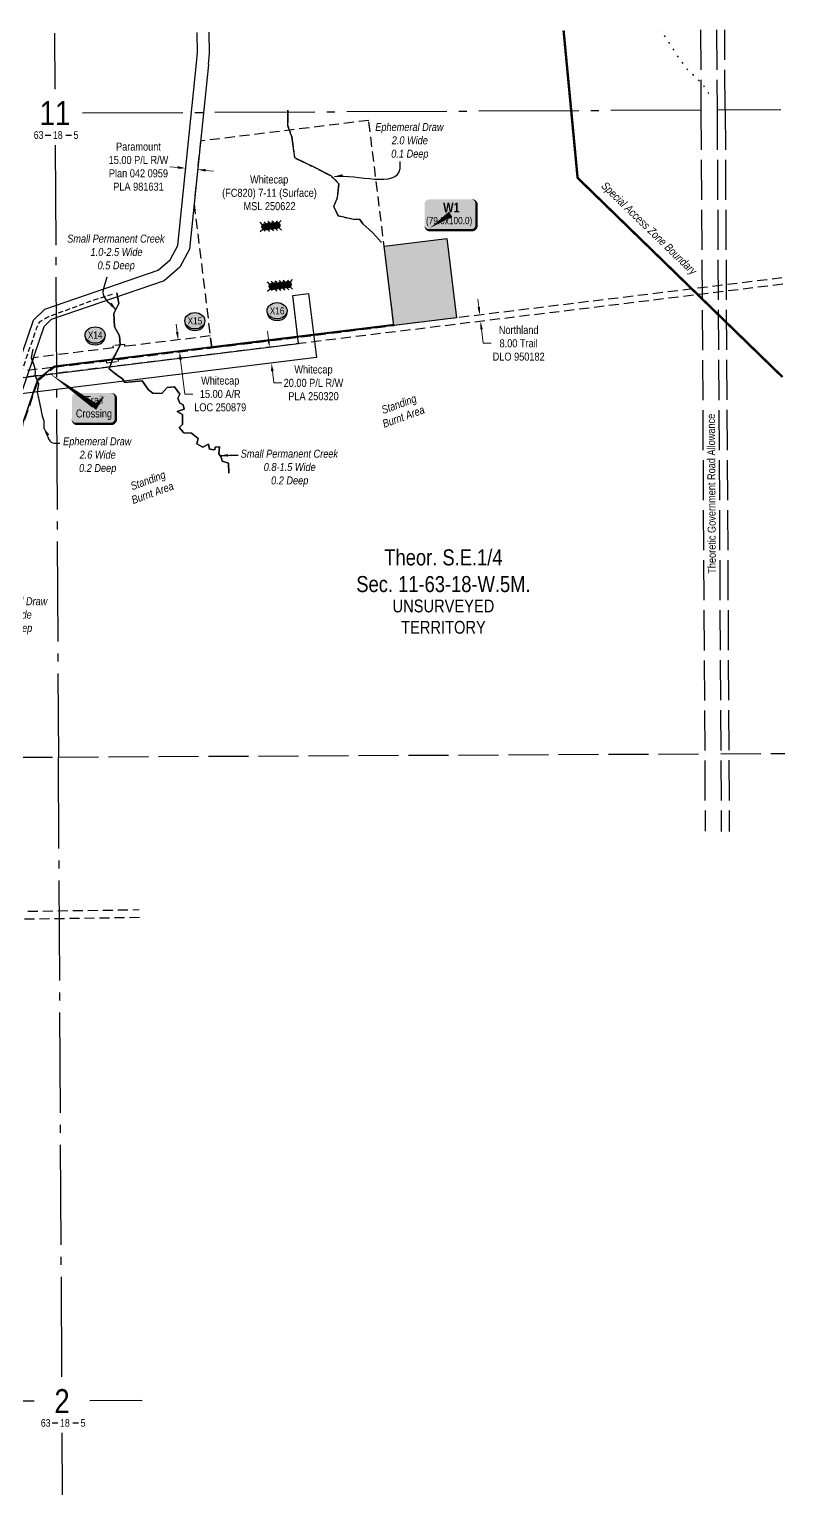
# Model space of a CAD drawing. Extents: x 521110 to 526221, y 6030392 to 6032896.
# Drawn here: x 525277 to 526221, y 6030392 to 6032222 of the extents above; entities that cross this region are included whole.
import ezdxf
from ezdxf.enums import TextEntityAlignment as Align

# ---------------------------------------------------------------- set-up
doc = ezdxf.new("R2010")
doc.units = 0
doc.header["$LTSCALE"] = 5
doc.header["$PDSIZE"] = 0.5
for name, pattern in [('DASHDOT2', [12.7, 6.35, -3.175, 0, -3.175]), ('foc-ACCESSROAD', [3.75, 2.5, -1.25]), ('foc-QUARTERLINE', [33, 25, -3, 2, -3]), ('foc-TOPO-ephemeral', [6.25, 3.125, -0.625, 0.625, -0.625, 0.625, -0.625]), ('foc-UNSURVEYED', [12.5, 10, -2.5]), ('foc-WHEELTRACKS', [2, 0.4, -1.6]), ('UG_PIPE', [1.875, 1.25, -0.625])]:
    doc.linetypes.add(name, pattern=pattern)
doc.layers.get('Defpoints').update_dxf_attribs({"color": 9})
for name, color, linetype in [('10', 1, 'Continuous'), ('9', 3, 'Continuous'), ('AS-PIPE-UG', 44, 'UG_PIPE'), ('AS-WILDLIFE', 131, 'DASHDOT2'), ('C-AR', 13, 'foc-ACCESSROAD'), ('C-RW', 13, 'Continuous'), ('C-SYMBOL', 7, 'Continuous'), ('C-WS', 13, 'foc-ACCESSROAD'), ('CG-NOTES', 7, 'Continuous'), ('F-AR', 190, 'foc-ACCESSROAD'), ('F-RW', 190, 'Continuous'), ('L-MON', 1, 'Continuous'), ('L-QSEC', 8, 'foc-QUARTERLINE'), ('L-ROAD-T', 7, 'Continuous'), ('L-SECLBL', 7, 'Continuous'), ('L-SECQ', 8, 'foc-QUARTERLINE'), ('L-UNS-T', 3, 'Continuous'), ('L-USEC', 7, 'foc-UNSURVEYED'), ('P-CROSSINGS', 250, 'Continuous'), ('P-PROPOSED', 10, 'Continuous'), ('P-TEMP-BLOCKS', 250, 'Continuous'), ('P-TEMP-H', 41, 'Continuous'), ('P-TEMP_LOG DECK', 46, 'Continuous'), ('T-DRAW', 143, 'foc-TOPO-ephemeral'), ('T-SLOPE', 48, 'Continuous'), ('T-WATER', 160, 'Continuous'), ('T-WATER-P3', 160, 'foc-WHEELTRACKS'), ('T-WATER-T', 170, 'Continuous')]:
    doc.layers.add(name, color=color, linetype=linetype)
for name, color, linetype, lineweight in [('C-AR-T', 13, 'Continuous', 9), ('C-RW-T', 13, 'Continuous', 9), ('C-WS-T', 13, 'Continuous', 9), ('F-AR-T', 190, 'Continuous', 9), ('F-RW-T', 190, 'Continuous', 9), ('T-TEXT', 48, 'Continuous', 18)]:
    doc.layers.add(name, color=color, linetype=linetype, lineweight=lineweight)
doc.styles.add('175L', font='ARIALN.TTF', dxfattribs={"height": 20})
doc.styles.add('80', font='ARIALN.TTF', dxfattribs={"height": 10})
doc.styles.add('80CG', font='ARIALN.TTF', dxfattribs={"height": 10})
doc.styles.add('80L', font='ARIALN.TTF', dxfattribs={"height": 10})
doc.styles.add('80LS', font='ARIALNI.TTF', dxfattribs={"height": 10})
doc.styles.add('BOLD', font='ARIALNB.TTF')
doc.styles.add('Crossing', font='ARIALN.TTF', dxfattribs={"height": 10})
doc.styles.add('foc-LtypeFont', font='ARIALN.TTF', dxfattribs={"height": 7.35})
doc.styles.add('SIMPLEX', font='ARIALN.TTF')
doc.linetypes.add('foc-TOPO-flowdirection-NOLINE', pattern='A,0,[">",foc-LtypeFont,S=0.3,R=0,X=0,Y=-0.945],-20,[">",foc-LtypeFont,S=0.3,R=0,X=0,Y=-0.945],0', length=20)
doc.dimstyles.new('Compass 5 000', dxfattribs={"dimscale": 5, "dimtxt": 9, "dimasz": 2, "dimexe": 0.2, "dimexo": 0.0625, "dimgap": 0.5, "dimtad": 0, "dimtih": 1, "dimtoh": 1, "dimzin": 0, "dimdsep": 46, "dimtxsty": '80CG', "dimcen": 0.1, "dimse1": 1, "dimse2": 1, "dimclrd": 256, "dimclrt": 256, "dimaunit": 1, "dimadec": 4, "dimazin": 0, "dimtfac": 0.06, "dimtofl": 0, "dimtmove": 0, "dimatfit": 1, "dimfxl": 0.2, "dimtolj": 1, "dimtzin": 0, "dimlwd": -1, "dimarcsym": 0})

# ---------------------------------------------------------------- blocks, each defined once
blk = doc.blocks.new('L-SECLBL')
at = {"layer": '9', "color": 7}
for p, q in [((-5.1, -27.8), (-12.3, -27.8)), ((20.7, -27.8), (13.5, -27.8))]:
    blk.add_line(p, q, dxfattribs=at)
at = {"layer": '10', "color": 2, "style": 'SIMPLEX'}
blk.add_attdef('SEC', text='', height=30, dxfattribs=at).set_placement((0, 0), align=Align.MIDDLE)
at = {"layer": '10', "color": 5, "style": '80L'}
blk.add_attdef('TWP', text='', height=9.5, dxfattribs=at).set_placement((-14.4, -27.4), align=Align.MIDDLE_RIGHT)
blk.add_attdef('RGE', text='', height=9.5, dxfattribs=at).set_placement((3.6, -27.4), align=Align.MIDDLE_CENTER)
blk.add_attdef('MER', text='', height=9.5, dxfattribs=at).set_placement((23.2, -27.4), align=Align.MIDDLE_LEFT)
blk = doc.blocks.new('*D450')
at = {"layer": 'Defpoints', "color": 0, "transparency": 16777216}
for p in [(525855.4, 6031866.7), (525840.5, 6031856.9), (525856.3, 6031858.8)]:
    blk.add_point(p, dxfattribs=at)
at = {"layer": 'F-AR-T', "transparency": 16777216}
for p, q in [((525838.3, 6031874.7), (525837.1, 6031884.6)), ((525841.7, 6031846.9), (525843.8, 6031829.4)), ((525843.8, 6031829.4), (525853.8, 6031829.4))]:
    blk.add_line(p, q, dxfattribs=at)
for points in [[(525839.9, 6031874.9), (525836.6, 6031874.5), (525839.5, 6031864.8)], [(525843.3, 6031847.1), (525840, 6031846.7), (525840.5, 6031856.9)]]:
    blk.add_solid(points, dxfattribs=at)
at = {"layer": 'F-AR-T', "transparency": 16777216, "insert": (525888.1, 6031829.4), "char_height": 10, "attachment_point": 5, "style": '80CG'}
blk.add_mtext('\\A1;Northland\\P8.00 Trail\\PDLO 950182', dxfattribs=at)
blk = doc.blocks.new('*D455')
at = {"layer": 'Defpoints', "color": 0, "transparency": 16777216}
for p in [(525473.7, 6032064.7), (525488.6, 6032063.2), (525472, 6032048)]:
    blk.add_point(p, dxfattribs=at)
at = {"layer": 'F-RW-T', "transparency": 16777216}
for p, q in [((525462, 6032049), (525452.1, 6032050)), ((525496.8, 6032045.4), (525506.8, 6032044.4))]:
    blk.add_line(p, q, dxfattribs=at)
for points in [[(525462.2, 6032050.7), (525461.8, 6032047.3), (525472, 6032048)], [(525497, 6032047.1), (525496.6, 6032043.8), (525486.9, 6032046.4)]]:
    blk.add_solid(points, dxfattribs=at)
at = {"layer": 'F-RW-T', "transparency": 16777216, "insert": (525413, 6032050), "char_height": 10, "attachment_point": 5, "style": '80CG'}
blk.add_mtext('\\A1;Paramount\\P15.00 P/L R/W\\PPlan 042 0959\\PPLA 981631', dxfattribs=at)
blk = doc.blocks.new('*D457')
at = {"layer": 'C-RW-T', "transparency": 16777216}
for p, q in [((525575.5, 6031834.4), (525574.3, 6031844.4)), ((525580.4, 6031794.7), (525582.2, 6031780)), ((525582.2, 6031780), (525592.2, 6031780))]:
    blk.add_line(p, q, dxfattribs=at)
for points in [[(525577.1, 6031834.6), (525573.8, 6031834.2), (525576.7, 6031824.5)], [(525582, 6031795), (525578.7, 6031794.5), (525579.1, 6031804.7)]]:
    blk.add_solid(points, dxfattribs=at)
at = {"layer": 'Defpoints', "color": 0, "transparency": 16777216}
for p in [(525576.7, 6031824.5), (525536.7, 6031819.6), (525539.2, 6031799.8)]:
    blk.add_point(p, dxfattribs=at)
at = {"layer": 'C-RW-T', "transparency": 16777216, "insert": (525631.7, 6031780), "char_height": 10, "attachment_point": 5, "style": '80CG'}
blk.add_mtext('\\A1;Whitecap\\P20.00 P/L R/W\\PPLA 250320', dxfattribs=at)
blk = doc.blocks.new('*D465')
at = {"layer": 'C-AR-T', "transparency": 16777216}
for p, q in [((525461.4, 6031843.6), (525460.2, 6031853.5)), ((525465.6, 6031808.9), (525466.9, 6031798.9)), ((525470.9, 6031766.1), (525466.9, 6031798.9)), ((525480.9, 6031766.1), (525470.9, 6031766.1))]:
    blk.add_line(p, q, dxfattribs=at)
for points in [[(525463, 6031843.8), (525459.7, 6031843.4), (525462.6, 6031833.7)], [(525467.3, 6031809.1), (525464, 6031808.7), (525464.4, 6031818.8)]]:
    blk.add_solid(points, dxfattribs=at)
at = {"layer": 'Defpoints', "color": 0, "transparency": 16777216}
for p in [(525462.2, 6031833.6), (525464.1, 6031818.8), (525464.4, 6031818.8)]:
    blk.add_point(p, dxfattribs=at)
at = {"layer": 'C-AR-T', "transparency": 16777216, "insert": (525515.2, 6031766.1), "char_height": 10, "attachment_point": 5, "style": '80CG'}
blk.add_mtext('\\A1;Whitecap\\P15.00 A/R\\PLOC 250879', dxfattribs=at)
blk = doc.blocks.new('*U466')
at = {"true_color": 0xff8aff}
h = blk.add_hatch(color=211, dxfattribs=at)
edge = h.paths.add_edge_path()
edge.add_line((-26.5, -20), (26.5, -20))
edge.add_arc((26.5, -14), 6, 270, 360)
edge.add_line((32.5, -14), (32.5, 12.5))
edge.add_arc((26.5, 12.5), 6, 0, 90)
edge.add_line((26.5, 18.5), (-26.5, 18.5))
edge.add_arc((-26.5, 12.5), 6, 90, 180)
edge.add_line((-32.5, 12.5), (-32.5, -14))
edge.add_arc((-26.5, -14), 6, 180, 270)
at = {"color": 250, "flags": 128}
blk.add_lwpolyline([(-26.5, -20, 3, 3, 0), (26.5, -20, 3, 3, 0.414214), (32.5, -14, 3, 3, 0), (32.5, 12.5, 3, 0, 0.414214), (26.5, 18.5, 0, 0, 0), (-26.5, 18.5, 0, 0, 0.414214), (-32.5, 12.5, 0, 0, 0), (-32.5, -14, 0, 3, 0.414214)], format="xyseb", close=True, dxfattribs=at)
at = {"flags": 128}
blk.add_lwpolyline([(-25.7, -17.4, 0, 7.5, 0), (0, 0, 0, 0, 0)], format="xyseb", dxfattribs=at)
at = {"color": 250}
for tag, p, height, style in [('TEMP_AREA_W1_001', (-9.2, 2.2), 12, 'BOLD'), ('ENTER_TEXT_001', (-30.7, -12.5), 9, '80')]:
    blk.add_attdef(tag, p, '', height=height, dxfattribs=dict(at, style=style))
blk = doc.blocks.new('WC')
at = {"layer": 'L-MON'}
h = blk.add_hatch(color=255, dxfattribs=at)
h.dxf.hatch_style = 1
edge = h.paths.add_edge_path()
edge.add_arc((0, 0), 0.9, 0, 360)
at = {"layer": 'L-MON', "color": 240, "flags": 128}
for points in [[(-0.62, 0.5), (-1.23, 1.12)], [(0.52, 0.61), (1.13, 1.21)], [(-1.18, -1.18), (-0.56, -0.57)], [(1.16, -1.18), (0.56, -0.57)]]:
    blk.add_lwpolyline(points, dxfattribs=at)
at = {"layer": 'L-MON', "color": 240}
for radius in [0.8, 0.373]:
    blk.add_circle((0, 0), radius, dxfattribs=at)
blk = doc.blocks.new('xing2')
h = blk.add_hatch(color=50)
h.dxf.hatch_style = 1
edge = h.paths.add_edge_path()
edge.add_ellipse((0, 0), major_axis=(-12.5, 0), ratio=0.816297, start_angle=0, end_angle=360)
h = blk.add_hatch(color=250)
h.dxf.hatch_style = 1
edge = h.paths.add_edge_path()
edge.add_ellipse((0, -2), major_axis=(-12.5, 0), ratio=0.816297, start_angle=0, end_angle=180)
edge.add_line((12.5, -2), (12.5, 0))
edge.add_ellipse((0, 0), major_axis=(-12.5, 0), ratio=0.816297, start_angle=0, end_angle=180, ccw=False)
edge.add_line((-12.5, 0), (-12.5, -2))
at = {"color": 250}
blk.add_ellipse((0, 0), major_axis=(-12.5, 0), ratio=0.816297, dxfattribs=at)
blk.add_ellipse((0, -2), major_axis=(-12.5, 0), ratio=0.816297, start_param=0, end_param=3.141593, dxfattribs=at)
at = {"color": 250, "style": 'Crossing'}
blk.add_attdef('CROSSING', text='', height=9, dxfattribs=at).set_placement((0.1, 0), align=Align.MIDDLE_CENTER)
at = {"color": 250, "style": 'Crossing', "flags": 1}
for tag, p in [('OWNER', (0.1, -12.5)), ('DESCRIPTION', (0.1, -25.8)), ('LOCATION', (0.1, -39.3)), ('DWG_REF', (0.1, -52.8))]:
    blk.add_attdef(tag, text='', height=9, dxfattribs=at).set_placement(p, align=Align.MIDDLE_CENTER)
blk = doc.blocks.new('*U471')
h = blk.add_hatch(color=59)
edge = h.paths.add_edge_path()
edge.add_line((-21.5, -20), (21.5, -20))
edge.add_arc((21.5, -14), 6, 270, 360)
edge.add_line((27.5, -14), (27.5, 12.5))
edge.add_arc((21.5, 12.5), 6, 0, 90)
edge.add_line((21.5, 18.5), (-21.5, 18.5))
edge.add_arc((-21.5, 12.5), 6, 90, 180)
edge.add_line((-27.5, 12.5), (-27.5, -14))
edge.add_arc((-21.5, -14), 6, 180, 270)
at = {"color": 1, "flags": 128}
blk.add_lwpolyline([(-21.5, -20, 3, 3, 0), (21.5, -20, 3, 3, 0.414214), (27.5, -14, 3, 3, 0), (27.5, 12.5, 3, 0, 0.414214), (21.5, 18.5, 0, 0, 0), (-21.5, 18.5, 0, 0, 0.414214), (-27.5, 12.5, 0, 0, 0), (-27.5, -14, 0, 3, 0.414214)], format="xyseb", close=True, dxfattribs=at)
blk.add_lwpolyline([(13.3, 14.7, 0, 7.5, 0), (0, 0, 0, 0, 0)], format="xyseb", dxfattribs=at)
at = {"color": 1, "style": '80'}
blk.add_attdef('ENTER_TEXT_001', (-36, -5), '', height=10, dxfattribs=at)

msp = doc.modelspace()

# ---------------------------------------------------------------- hatches: boundary and pattern name
at = {"layer": 'P-TEMP-H'}
h = msp.add_hatch(color=256, dxfattribs=at)
h.dxf.hatch_style = 1
h.paths.add_polyline_path([(525732.168, 6031851.636), (525720.001, 6031950.841), (525798.373, 6031960.453), (525810.539, 6031861.248)])

# ---------------------------------------------------------------- linework, layer by layer
at = {"layer": 'AS-PIPE-UG', "flags": 128}
msp.add_lwpolyline([(525042.235, 6031136.142), (525044.828, 6031143.518), (525055.366, 6031178.065), (525072.718, 6031225.685), (525081.319, 6031249.367), (525107.286, 6031325.221), (525120.643, 6031362.119), (525130.435, 6031391.21), (525153.565, 6031459.743), (525170.438, 6031507.39), (525192.022, 6031572.056), (525231.846, 6031687.778), (525251.377, 6031747.277), (525265.787, 6031790.033), (525286.147, 6031849.105), (525289.485, 6031856.092), (525293.234, 6031858.656), (525296.689, 6031860.719), (525301.052, 6031862.811), (525312.516, 6031867.191), (525357.637, 6031883.729), (525380.434, 6031890.764)], dxfattribs=at)
at = {"layer": 'AS-WILDLIFE', "const_width": 3}
msp.add_lwpolyline([(526217.815, 6031787.29), (525961.738, 6032036.051), (525944.215, 6032220.05)], dxfattribs=at)
at = {"layer": 'C-AR'}
msp.add_lwpolyline([(525156.093, 6031396.914), (525287.968, 6031783.565), (525307.688, 6031799.58), (525372.851, 6031807.571), (525373.156, 6031805.09), (525388.036, 6031806.915), (525387.732, 6031809.395), (525504.513, 6031823.717), (525502.688, 6031838.598), (525396.078, 6031825.524), (525395.774, 6031828.004), (525380.893, 6031826.179), (525381.197, 6031823.699), (525281.652, 6031811.491), (525141.903, 6031401.754)], dxfattribs=at)
at = {"layer": 'C-RW', "flags": 128}
msp.add_lwpolyline([(524389.014, 6031002.972), (524374.965, 6030988.752), (524343.843, 6031019.499), (524403.068, 6031073.742), (524468.274, 6031133.462), (524918.387, 6031139.999), (524926.625, 6031148.45), (524926.223, 6031185.12), (525031.448, 6031186.273), (525234.834, 6031782.588), (525613.141, 6031828.984), (525605.752, 6031889.236), (525625.593, 6031891.67), (525635.416, 6031811.576), (525249.708, 6031764.273), (525045.804, 6031166.439), (524946.431, 6031165.35), (524946.704, 6031140.41), (524926.935, 6031120.131), (524476.167, 6031113.585), (524372.841, 6031018.951)], close=True, dxfattribs=at)
at = {"layer": 'C-WS'}
msp.add_lwpolyline([(525482.465, 6032003.496), (525504.513, 6031823.717), (525732.168, 6031851.636), (525700.752, 6032107.803), (525490.522, 6032082.021)], close=True, dxfattribs=at)
at = {"layer": 'F-AR', "flags": 128}
for points in [[(526217.099, 6031911.108), (524408.147, 6031689.26)], [(526218.072, 6031903.171), (524409.12, 6031681.324)], [(525414.163, 6031112.213), (525087.044, 6031107.463), (525086.891, 6031117.456), (525414.018, 6031122.207)]]:
    msp.add_lwpolyline(points, dxfattribs=at)
at = {"layer": 'F-RW'}
for points in [[(525485.414, 6032179.122), (525486.777, 6032192.411), (525486.549, 6032217.754)], [(525500.328, 6032177.592), (525501.794, 6032191.877), (525501.549, 6032217.829)], [(525500.328, 6032177.592), (525476.68, 6031947.112), (525464.779, 6031924.325), (525445.259, 6031907.538), (525303.981, 6031859.206), (525294.788, 6031850.003), (525029.901, 6031073.373), (525015.712, 6031078.212), (525281.722, 6031858.137), (525295.835, 6031872.264), (525437.673, 6031920.788), (525452.822, 6031933.816), (525462.06, 6031951.503), (525485.414, 6032179.122)]]:
    msp.add_lwpolyline(points, dxfattribs=at)
at = {"layer": 'L-QSEC', "flags": 128}
for points in [[(525317.341, 6030538.625), (525312.999, 6031312.776)], [(525282.861, 6030508.467), (524509.776, 6030504.592)], [(525417.459, 6030509.142), (525352.106, 6030508.814)], [(525318.165, 6030391.579), (525317.733, 6030468.662)]]:
    msp.add_lwpolyline(points, dxfattribs=at)
at = {"layer": 'L-SECQ'}
msp.add_line((525313, 6031312.711), (525312.999, 6031312.776), dxfattribs=at)
at = {"layer": 'L-SECQ', "flags": 128}
for points in [[(525308.125, 6032216.858), (525308.502, 6032146.896)], [(525343.262, 6032117.085), (526115.933, 6032120.962)], [(526136.04, 6032121.036), (526215.881, 6032121.329)], [(525308.88, 6032076.933), (525312.999, 6031312.776)]]:
    msp.add_lwpolyline(points, dxfattribs=at)
at = {"layer": 'L-USEC'}
for p, q in [((526115.355, 6032220.909), (526115.933, 6032120.962)), ((526135.461, 6032221.01), (526136.04, 6032121.079)), ((526146.093, 6032121.073), (526145.514, 6032221.06)), ((526115.933, 6032120.962), (526121.15, 6031220.077)), ((526136.039, 6032121.079), (526141.258, 6031219.861)), ((526146.092, 6032121.137), (526151.312, 6031219.753)), ((525312.999, 6031312.776), (526120.59, 6031316.827)), ((526120.591, 6031316.7), (526120.59, 6031316.827)), ((526140.696, 6031316.901), (526220.538, 6031317.194)), ((526140.697, 6031316.799), (526140.696, 6031316.943)), ((526150.75, 6031316.849), (526150.749, 6031317.002))]:
    msp.add_line(p, q, dxfattribs=at)
at = {"layer": 'L-USEC', "flags": 128}
msp.add_lwpolyline([(524505.41, 6031308.723), (525312.999, 6031312.775)], dxfattribs=at)
at = {"layer": 'P-PROPOSED', "const_width": 1.999, "flags": 128}
msp.add_lwpolyline([(525732.046, 6031852.629), (525504.391, 6031824.709), (525307.281, 6031800.537), (525287.115, 6031784.159), (525155.147, 6031397.237), (525119.878, 6031293.832), (525107.755, 6031298.537), (525062.649, 6031166.291), (525055.638, 6031145.735), (524967.061, 6031119.714), (524353.594, 6031110.806), (524338.23, 6031130.246), (524324.254, 6031120.525)], dxfattribs=at)
at = {"layer": 'P-TEMP-BLOCKS', "flags": 128}
msp.add_lwpolyline([(525300.767, 6031792.71, 0, 6.996, 0), (525357.254, 6031752.037, 0, 0, 0)], format="xyseb", dxfattribs=at)
at = {"layer": 'P-TEMP_LOG DECK', "flags": 128}
msp.add_lwpolyline([(525732.168, 6031851.636), (525720.001, 6031950.841), (525798.373, 6031960.453), (525810.539, 6031861.248)], close=True, dxfattribs=at)
at = {"layer": 'T-DRAW', "linetype": 'foc-TOPO-flowdirection-NOLINE', "flags": 128}
for points in [[(525716.757, 6031955.431), (525705.527, 6031967.756), (525693.417, 6031978.577), (525689.51, 6031984.177), (525679.852, 6031984.59), (525662.624, 6031988.547), (525656.966, 6032000.306), (525661.608, 6032011.681), (525663.355, 6032028.69), (525653.686, 6032038.584), (525633.529, 6032048.783), (525608.214, 6032060.876), (525604.571, 6032087.417), (525599.582, 6032100.87), (525599.647, 6032120.654)], [(525295.124, 6031722.76), (525295.123, 6031732.058), (525293.05, 6031738.281), (525290.911, 6031749.406), (525286.818, 6031768.613), (525288.345, 6031778.747), (525284.122, 6031789.019), (525284.529, 6031793.669), (525283.106, 6031801.016), (525279.171, 6031811.495), (525281.356, 6031821.982)]]:
    msp.add_lwpolyline(points, dxfattribs=at)
at = {"layer": 'T-DRAW', "flags": 128}
for points in [[(525599.647, 6032120.654), (525599.582, 6032100.87), (525604.571, 6032087.417), (525608.214, 6032060.876), (525633.529, 6032048.783), (525653.686, 6032038.584), (525663.355, 6032028.69), (525661.608, 6032011.681), (525656.966, 6032000.306), (525662.624, 6031988.547), (525679.852, 6031984.59), (525689.51, 6031984.177), (525693.417, 6031978.577), (525705.527, 6031967.756), (525716.757, 6031955.431)], [(525295.124, 6031722.76), (525295.123, 6031732.058), (525293.05, 6031738.281), (525290.911, 6031749.406), (525286.818, 6031768.613), (525288.345, 6031778.747), (525284.122, 6031789.019), (525284.529, 6031793.669), (525283.106, 6031801.016), (525279.171, 6031811.495), (525281.356, 6031821.982)]]:
    msp.add_lwpolyline(points, dxfattribs=at)
at = {"layer": 'T-SLOPE', "flags": 128}
msp.add_lwpolyline([(525384.661, 6031791.359), (525384.662, 6031791.363), (525386.136, 6031791.677)], dxfattribs=at)
at = {"layer": 'T-WATER', "linetype": 'foc-TOPO-flowdirection-NOLINE', "flags": 128}
msp.add_lwpolyline([(525526.092, 6031667.249), (525525.548, 6031679.694), (525517.453, 6031682.159), (525516.523, 6031687.273), (525513.302, 6031691.228), (525514.406, 6031700.058), (525508.75, 6031699.931), (525508.409, 6031696.296), (525501.853, 6031697.146), (525500.543, 6031703.272), (525493.618, 6031699.549), (525485.755, 6031703.846), (525487.742, 6031710.388), (525479.202, 6031717.189), (525469.739, 6031717.463), (525463.724, 6031724.436), (525468.104, 6031727.961), (525467.941, 6031740.482), (525461.394, 6031744.156), (525469.914, 6031747.226), (525468.96, 6031752.593), (525464.7, 6031754.674), (525462.28, 6031760.765), (525464.834, 6031765.835), (525457.916, 6031775.208), (525448.713, 6031774.249), (525442.017, 6031766.925), (525431.033, 6031767.009), (525425.721, 6031771.174), (525417.801, 6031782.636), (525404.541, 6031781.267), (525396.01, 6031780.394), (525392.544, 6031785.382), (525386.947, 6031789.371), (525376.48, 6031797.346), (525380.569, 6031809.313), (525384.65, 6031816.36), (525390.032, 6031827.502), (525389.126, 6031838.825), (525383.118, 6031850.107), (525382.304, 6031866.606), (525388.495, 6031878.934), (525385.916, 6031892.472)], dxfattribs=at)
at = {"layer": 'T-WATER', "flags": 128}
msp.add_lwpolyline([(525385.916, 6031892.472), (525388.495, 6031878.934), (525382.304, 6031866.606), (525383.118, 6031850.107), (525389.126, 6031838.825), (525390.032, 6031827.502), (525384.65, 6031816.36), (525380.569, 6031809.313), (525376.48, 6031797.346), (525386.947, 6031789.371), (525392.544, 6031785.382), (525396.01, 6031780.394), (525404.541, 6031781.267), (525417.801, 6031782.636), (525425.721, 6031771.174), (525431.033, 6031767.009), (525442.017, 6031766.925), (525448.713, 6031774.249), (525457.916, 6031775.208), (525464.834, 6031765.835), (525462.28, 6031760.765), (525464.7, 6031754.674), (525468.96, 6031752.593), (525469.914, 6031747.226), (525461.394, 6031744.156), (525467.941, 6031740.482), (525468.104, 6031727.961), (525463.724, 6031724.436), (525469.739, 6031717.463), (525479.202, 6031717.189), (525487.742, 6031710.388), (525485.755, 6031703.846), (525493.618, 6031699.549), (525500.543, 6031703.272), (525501.853, 6031697.146), (525508.409, 6031696.296), (525508.75, 6031699.931), (525514.406, 6031700.058), (525513.302, 6031691.228), (525516.523, 6031687.273), (525517.453, 6031682.159), (525525.548, 6031679.694), (525526.092, 6031667.249)], dxfattribs=at)
at = {"layer": 'T-WATER-P3', "flags": 128}
msp.add_lwpolyline([(526125.864, 6032140.943), (526118.211, 6032152.592), (526098.019, 6032172.583), (526089.637, 6032183.889), (526066.173, 6032220.662)], dxfattribs=at)

# ---------------------------------------------------------------- block references
at = {"layer": 'CG-NOTES'}
ref = msp.add_blockref('*U471', (525357.254, 6031748.727), dxfattribs=dict(at, xscale=0.9990722121599998, yscale=0.9990722121599998, zscale=0.9990722121599998))
ref.add_attrib('ENTER_TEXT_001', 'Trail', (525346.401, 6031753.615), dxfattribs={"layer": '0', "color": 1, "height": 9.9907, "style": '80'})
ref.add_attrib('ENTER_TEXT_002', 'Crossing', (525334.799, 6031736.786), dxfattribs={"layer": '0', "color": 1, "height": 9.9907, "style": '80'})
at = {"layer": 'L-MON', "linetype": 'Continuous', "xscale": 4.997395949999996, "yscale": 4.997395949999996, "zscale": 4.997395949999996}
for p in [(525571.149, 6031975), (525576.03, 6031975.598), (525580.911, 6031976.197), (525585.792, 6031976.795), (525580.288, 6031900.477), (525585.169, 6031901.076), (525590.05, 6031901.674), (525594.931, 6031902.273), (525599.812, 6031902.871)]:
    msp.add_blockref('WC', p, dxfattribs=at)
at = {"layer": 'L-SECLBL'}
msp.add_blockref('L-SECLBL', (525308.664, 6032116.911), dxfattribs=at).add_auto_attribs({'SEC': '11', 'TWP': '63', 'RGE': '18', 'MER': '5'})
at = {"layer": 'L-SECLBL', "xscale": 0.9994814499999988, "yscale": 0.9994814499999988, "zscale": 0.9994814499999988}
msp.add_blockref('L-SECLBL', (525317.509, 6030508.641), dxfattribs=at).add_auto_attribs({'SEC': '2', 'TWP': '63', 'RGE': '18', 'MER': '5'})
at = {"layer": 'P-CROSSINGS', "xscale": 0.99948, "yscale": 0.99948, "zscale": 0.99948}
for p, values in [((525586.159, 6031870.03), {'CROSSING': 'X16'}), ((525483.465, 6031857.507), {'CROSSING': 'X15'}), ((525358.852, 6031839.743), {'CROSSING': 'X14'})]:
    msp.add_blockref('xing2', p, dxfattribs=at).add_auto_attribs(values)
at = {"layer": 'P-TEMP-BLOCKS', "xscale": 0.99948, "yscale": 0.99948, "zscale": 0.99948}
msp.add_blockref('*U466', (525802.987, 6031990.693), dxfattribs=at).add_auto_attribs({'TEMP_AREA_W1_001': 'W1', 'ENTER_TEXT_001': '(79.0x100.0)'})

# ---------------------------------------------------------------- texts
at = {"layer": 'AS-WILDLIFE', "insert": (525991.73, 6032037.832), "char_height": 10, "attachment_point": 1, "rotation": 315.830315, "style": '80L'}
msp.add_mtext_dynamic_manual_height_columns('\\pi8.1056;{\\fArial Narrow|b0|i1|c0|p34;Special Access Zone Boundary}', width=175.30388, gutter_width=50, heights=[0], dxfattribs=at)
at = {"layer": 'C-SYMBOL', "color": 3, "insert": (525794.092, 6031572.114), "char_height": 20, "width": 215.98445, "attachment_point": 2, "style": '175L'}
msp.add_mtext('Theor. S.E.1/4\\PSec. 11-63-18-W.5M.', dxfattribs=at)
at = {"layer": 'C-WS-T', "insert": (525517.157, 6032039.025), "char_height": 9.99481, "attachment_point": 1, "style": '80L'}
msp.add_mtext_dynamic_manual_height_columns('\\pi35.325;Whitecap\\P\\pi0.39427;(FC820) 7-11 (Surface)\\P\\pi27.14;MSL 250622', width=117.75378, gutter_width=50, heights=[0], dxfattribs=at)
at = {"layer": 'L-ROAD-T', "style": '80L'}
msp.add_text('Theoretic Government Road Allowance', height=9.99483, rotation=90.311604, dxfattribs=at).set_placement((526128.97, 6031641.546), align=Align.MIDDLE_CENTER)
at = {"layer": 'L-UNS-T', "color": 3, "insert": (525794.092, 6031487.999), "char_height": 15.99173, "attachment_point": 5, "style": '80L'}
msp.add_mtext_dynamic_manual_height_columns('UNSURVEYED TERRITORY', width=126.34838, gutter_width=47.475, heights=[0], dxfattribs=at)
at = {"layer": 'T-TEXT', "char_height": 9.9948, "width": 54.61452, "attachment_point": 2, "rotation": 20, "style": '80LS'}
for insert in [(525736.743, 6031758.223), (525423.141, 6031662.998)]:
    msp.add_mtext('Standing\\PBurnt Area', dxfattribs=dict(at, insert=insert))
at = {"layer": 'T-WATER', "char_height": 10.00006, "attachment_point": 1, "style": '80L'}
for s, width, insert in [('\\pi0.32626;{\\fArial Narrow|b0|i1|c0|p34;Ephemeral Draw\\P\\pi20.889;2.0 Wide\\P\\pi20.296;0.1 Deep}', 86.02823, (525708.589, 6032104.555)), ('\\pi8.9245;{\\fArial Narrow|b0|i1|c0|p34;Small Permanent Creek\\P\\pi38.14;1.0-2.5 Wide\\P\\pi46.906;0.5 Deep}', 139.24821, (525315.026, 6031965.156)), ('\\pi0.32626;{\\fArial Narrow|b0|i1|c0|p34;Ephemeral Draw\\P\\pi20.889;2.6 Wide\\P\\pi20.296;0.2 Deep}', 86.02823, (525318.538, 6031712.017)), ('\\pi0.45587;{\\fArial Narrow|b0|i1|c0|p34;Small Permanent Creek\\P\\pi29.228;0.8-1.5 Wide\\P\\pi38.437;0.2 Deep}', 122.31086, (525540.317, 6031696.569)), ('\\pi0.32626;{\\fArial Narrow|b0|i1|c0|p34;Ephemeral Draw\\P\\pi20.951;5.0 Wide\\P\\pi20.296;0.4 Deep}', 86.02823, (525213.506, 6031512.306))]:
    msp.add_mtext_dynamic_manual_height_columns(s, width=width, gutter_width=50, heights=[0], dxfattribs=dict(at, insert=insert))

# ---------------------------------------------------------------- dimensions: what is measured, and where the dimension line sits
at = {"layer": 'C-AR-T'}
dim = msp.add_linear_dim(base=(525464.42, 6031818.8), p1=(525462.243, 6031833.638), p2=(525464.068, 6031818.757), angle=276.991807, text='Whitecap\\P15.00 A/R\\PLOC 250879', dimstyle='Compass 5 000', override={"dimtmove": 1}, dxfattribs=at)
dim.commit()
dim.dimension.update_dxf_attribs({"geometry": '*D465', "text_midpoint": (525476.107, 6031766.145), "dimtype": 161})
at = {"layer": 'C-RW-T', "color": 5}
dim = msp.add_linear_dim(base=(525576.71, 6031824.516), p1=(525539.168, 6031799.772), p2=(525536.735, 6031819.613), angle=96.991764, text='Whitecap\\P20.00 P/L R/W\\PPLA 250320', dimstyle='Compass 5 000', dxfattribs=at)
dim.commit()
dim.dimension.update_dxf_attribs({"geometry": '*D457', "text_midpoint": (525631.714, 6031779.954), "dimtype": 161})
at = {"layer": 'F-AR-T'}
dim = msp.add_linear_dim(base=(525840.46, 6031856.862), p1=(525855.367, 6031866.746), p2=(525856.341, 6031858.809), angle=276.991764, text='Northland\\P8.00 Trail\\PDLO 950182', dimstyle='Compass 5 000', dxfattribs=at)
dim.commit()
dim.dimension.update_dxf_attribs({"geometry": '*D450', "text_midpoint": (525888.08, 6031829.381), "dimtype": 161})
at = {"layer": 'F-RW-T'}
dim = msp.add_linear_dim(base=(525471.958, 6032047.978), p1=(525488.588, 6032063.166), p2=(525473.674, 6032064.696), angle=174.141882, text='Paramount\\P15.00 P/L R/W\\PPlan 042 0959\\PPLA 981631', dimstyle='Compass 5 000', dxfattribs=at)
dim.commit()
dim.dimension.update_dxf_attribs({"geometry": '*D455', "text_midpoint": (525412.977, 6032050.019), "dimtype": 161})

# ---------------------------------------------------------------- leaders
at = {"layer": 'T-WATER', "path_type": 1}
for points in [[(525384.648, 6031871.273), (525369.331, 6031890.542), (525373.733, 6031912.285)], [(525295.124, 6031723.135), (525305.812, 6031704.947), (525314.939, 6031704.681)], [(525514.948, 6031689.207), (525537.666, 6031689.933)]]:
    msp.add_leader(points, dimstyle='Compass 5 000', override={"dimgap": 0.5, "dimtad": 0}, dxfattribs=at)
at = {"layer": 'T-WATER-T', "path_type": 1}
msp.add_leader([(525658.177, 6032037.871), (525739.88, 6032047.613), (525740.139, 6032056.674)], dimstyle='Compass 5 000', override={"dimgap": 0.5, "dimtad": 0}, dxfattribs=at)

doc.saveas('drawing.dxf')
